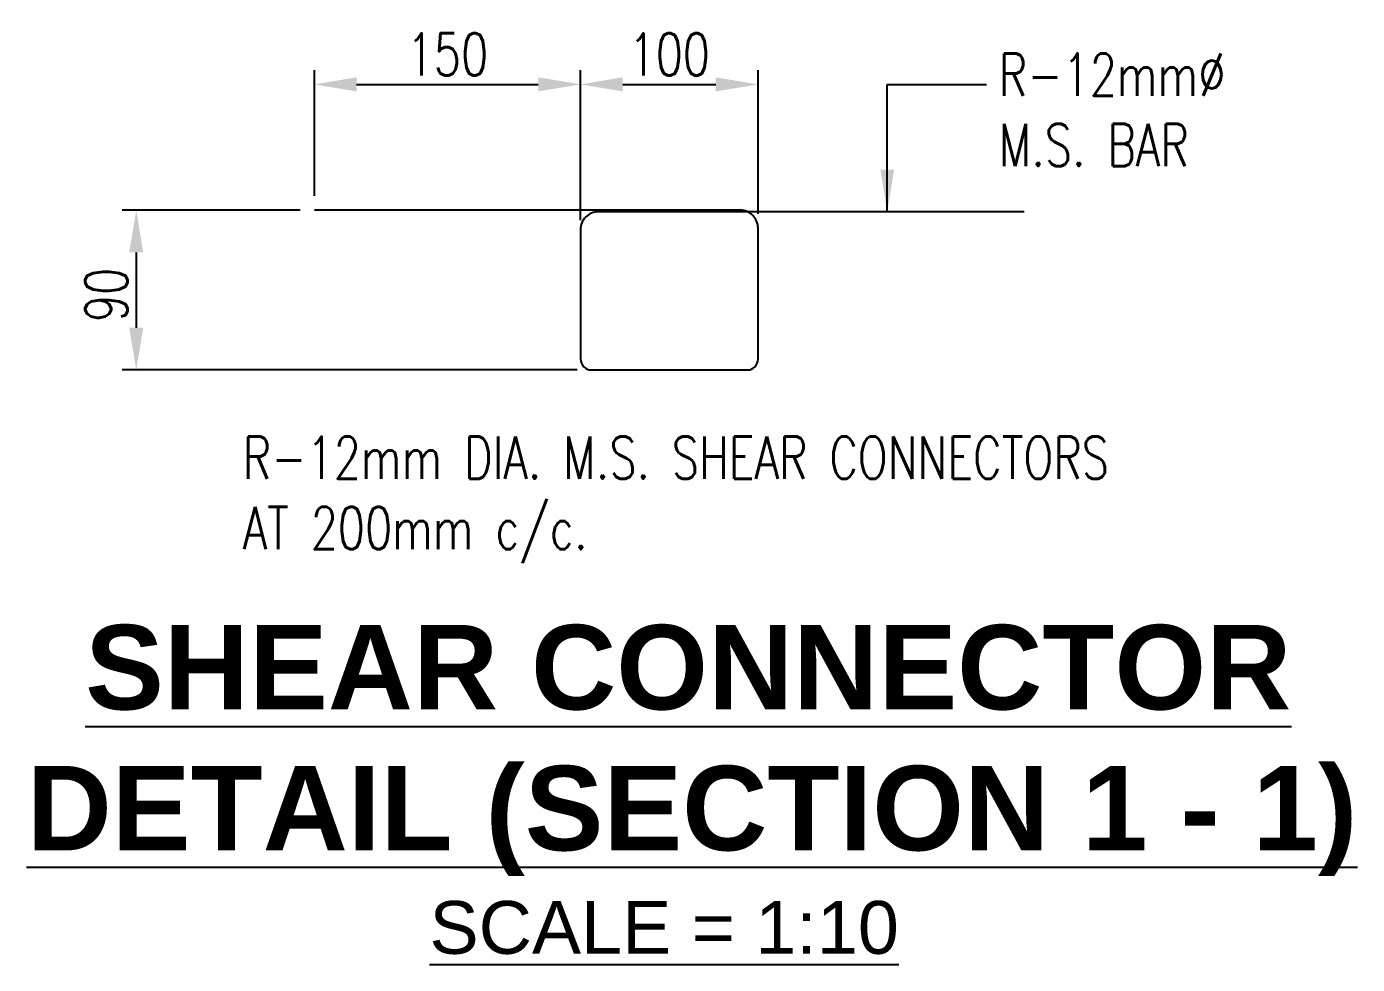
# Model space of a CAD drawing. Header units: millimetres. Extents: x -605628 to 223188, y -4937 to 493520.
# Drawn here: x -349856 to -349107, y 409437 to 409965 of the extents above; entities that cross this region are included whole.
import ezdxf

# ---------------------------------------------------------------- set-up
doc = ezdxf.new("R2010")
doc.units = ezdxf.units.MM
doc.header["$LTSCALE"] = 100
doc.header["$MEASUREMENT"] = 0
doc.header["$PDMODE"] = 3
doc.header["$PDSIZE"] = -0.5
doc.layers.get('Defpoints').update_dxf_attribs({"color": 1})
for name, color, linetype in [('BARS', 5, 'Continuous'), ('S-Dim', 1, 'Continuous'), ('S-Text', 2, 'Continuous'), ('TITLE', 2, 'Continuous')]:
    doc.layers.add(name, color=color, linetype=linetype)
doc.styles.add('Roomname', font='sanss___.ttf')
doc.styles.add('SKEL 1_10xp', font='romans.shx', dxfattribs={"width": 0.75, "height": 23.8})
doc.styles.add('SKEL 1_20xp', font='romans.shx', dxfattribs={"width": 0.75, "height": 47.6})
doc.dimstyles.new('SKEL 1_10xp', dxfattribs={"dimscale": 0, "dimtxt": 23.8, "dimasz": 23.8, "dimexe": 8, "dimexo": 8, "dimgap": 5, "dimtad": 1, "dimdec": 0, "dimzin": 3, "dimdsep": 46, "dimtxsty": 'SKEL 1_10xp', "dimcen": 0.09, "dimclrd": 1, "dimclre": 1, "dimclrt": 2, "dimadec": 0, "dimazin": 0, "dimtfac": 1, "dimtdec": 0, "dimtmove": 1, "dimatfit": 3, "dimfxl": 18, "dimtolj": 1, "dimtzin": 0, "dimlwd": -1, "dimlwe": -1, "dimarcsym": 0})

# ---------------------------------------------------------------- blocks, each defined once
blk = doc.blocks.new('*D67')
at = {"layer": 'Defpoints', "color": 0, "transparency": 16777216}
for p in [(-349444.29, 409932.39), (-349444.29, 409851.53), (-349544.29, 409847.95)]:
    blk.add_point(p, dxfattribs=at)
at = {"layer": 'S-Dim', "color": 1, "transparency": 16777216}
for p, q in [((-349544.29, 409855.95), (-349544.29, 409940.39)), ((-349444.29, 409859.53), (-349444.29, 409940.39)), ((-349520.49, 409932.39), (-349468.09, 409932.39))]:
    blk.add_line(p, q, dxfattribs=at)
for points in [[(-349520.49, 409936.35), (-349520.49, 409928.42), (-349544.29, 409932.39)], [(-349468.09, 409936.35), (-349468.09, 409928.42), (-349444.29, 409932.39)]]:
    blk.add_solid(points, dxfattribs=at)
at = {"layer": 'S-Dim', "color": 5, "transparency": 16777216, "insert": (-349494.29, 409949.29), "char_height": 23.8, "attachment_point": 5, "style": 'SKEL 1_10xp'}
blk.add_mtext('\\A1;100', dxfattribs=at)
blk = doc.blocks.new('*D68')
at = {"layer": 'Defpoints', "color": 0, "transparency": 16777216}
for p in [(-349544.29, 409932.39), (-349694.29, 409861.53), (-349544.29, 409847.95)]:
    blk.add_point(p, dxfattribs=at)
at = {"layer": 'S-Dim', "color": 1, "transparency": 16777216}
for p, q in [((-349694.29, 409869.53), (-349694.29, 409940.39)), ((-349544.29, 409855.95), (-349544.29, 409940.39)), ((-349670.49, 409932.39), (-349568.09, 409932.39))]:
    blk.add_line(p, q, dxfattribs=at)
for points in [[(-349670.49, 409936.35), (-349670.49, 409928.42), (-349694.29, 409932.39)], [(-349568.09, 409936.35), (-349568.09, 409928.42), (-349544.29, 409932.39)]]:
    blk.add_solid(points, dxfattribs=at)
at = {"layer": 'S-Dim', "color": 5, "transparency": 16777216, "insert": (-349619.29, 409949.29), "char_height": 23.8, "attachment_point": 5, "style": 'SKEL 1_10xp'}
blk.add_mtext('\\A1;150', dxfattribs=at)
blk = doc.blocks.new('*D69')
at = {"layer": 'Defpoints', "color": 0, "transparency": 16777216}
for p in [(-349694.29, 409861.53), (-349794.66, 409771.53), (-349538.22, 409771.53)]:
    blk.add_point(p, dxfattribs=at)
at = {"layer": 'S-Dim', "color": 1, "transparency": 16777216}
for p, q in [((-349702.29, 409861.53), (-349802.66, 409861.53)), ((-349794.66, 409837.73), (-349794.66, 409795.33)), ((-349546.22, 409771.53), (-349802.66, 409771.53))]:
    blk.add_line(p, q, dxfattribs=at)
for points in [[(-349798.63, 409837.73), (-349790.7, 409837.73), (-349794.66, 409861.53)], [(-349798.63, 409795.33), (-349790.7, 409795.33), (-349794.66, 409771.53)]]:
    blk.add_solid(points, dxfattribs=at)
at = {"layer": 'S-Dim', "color": 5, "transparency": 16777216, "insert": (-349811.56, 409813.87), "char_height": 23.8, "attachment_point": 5, "rotation": 90, "style": 'SKEL 1_10xp'}
blk.add_mtext('\\A1;90', dxfattribs=at)

msp = doc.modelspace()

# ---------------------------------------------------------------- linework, layer by layer
at = {"layer": 'BARS'}
msp.add_lwpolyline([(-349294.29, 409860.64), (-349534.29, 409860.64, 0.414214), (-349544.29, 409850.64), (-349544.29, 409847.95), (-349544.29, 409777.61, 0.414214), (-349538.22, 409771.53), (-349450.37, 409771.53, 0.414214), (-349444.29, 409777.61), (-349444.29, 409851.53, 0.414214), (-349454.29, 409861.53), (-349694.29, 409861.53)], format="xyb", dxfattribs=at)

# ---------------------------------------------------------------- texts
at = {"layer": 'S-Text', "color": 5, "attachment_point": 1}
for s, insert, char_height, width, style in [('R-12mm%%C\\PM.S. BAR', (-349308.65, 409949.82), 23.8, 570.2933, 'SKEL 1_20xp'), ('R-12mm DIA. M.S. SHEAR CONNECTORS  AT 200mm c/c.', (-349734.62, 409734.07), 23.8, 570.2933, 'SKEL 1_20xp'), ('{\\LSCALE = 1:10} ', (-349629.42, 409472.48), 29.75, 301.2941, 'Roomname')]:
    msp.add_mtext(s, dxfattribs=dict(at, insert=insert, char_height=char_height, width=width, style=style))
at = {"layer": 'TITLE', "color": 5, "insert": (-352615.23, 409627.94), "char_height": 47.6, "width": 6245.8992, "attachment_point": 1, "style": 'Roomname'}
msp.add_mtext('\\A1;\\pi2791.8;{\\fSansSerif|b1|i0|c2|p2;\\LSHEAR CONNECTOR\\P\\pi2758.8;DETAIL (SECTION 1 - 1)}', dxfattribs=at)

# ---------------------------------------------------------------- dimensions: what is measured, and where the dimension line sits
at = {"layer": 'S-Dim'}
for base, p1, p2, text, picture, middle in [((-349544.29, 409932.39), (-349694.29, 409861.53), (-349544.29, 409847.95), '150', '*D68', (-349619.29, 409949.29)), ((-349444.29, 409932.39), (-349544.29, 409847.95), (-349444.29, 409851.53), '100', '*D67', (-349494.29, 409949.29))]:
    dim = msp.add_linear_dim(base=base, p1=p1, p2=p2, text=text, dimstyle='SKEL 1_10xp', override={"dimscale": 1, "dimclrt": 5}, dxfattribs=at)
    dim.commit()
    dim.dimension.update_dxf_attribs({"geometry": picture, "text_midpoint": middle})
dim = msp.add_linear_dim(base=(-349794.66, 409771.53), p1=(-349694.29, 409861.53), p2=(-349538.22, 409771.53), angle=90, text='90', dimstyle='SKEL 1_10xp', override={"dimscale": 1, "dimclrt": 5}, dxfattribs=at)
dim.commit()
dim.dimension.update_dxf_attribs({"geometry": '*D69', "text_midpoint": (-349794.66, 409813.87), "dimtype": 160})

# ---------------------------------------------------------------- leaders
msp.add_leader([(-349371.47, 409860.64), (-349371.47, 409932.39), (-349315.62, 409932.39)], dimstyle='SKEL 1_10xp', override={"dimscale": 1}, dxfattribs=at)

doc.saveas('drawing.dxf')
